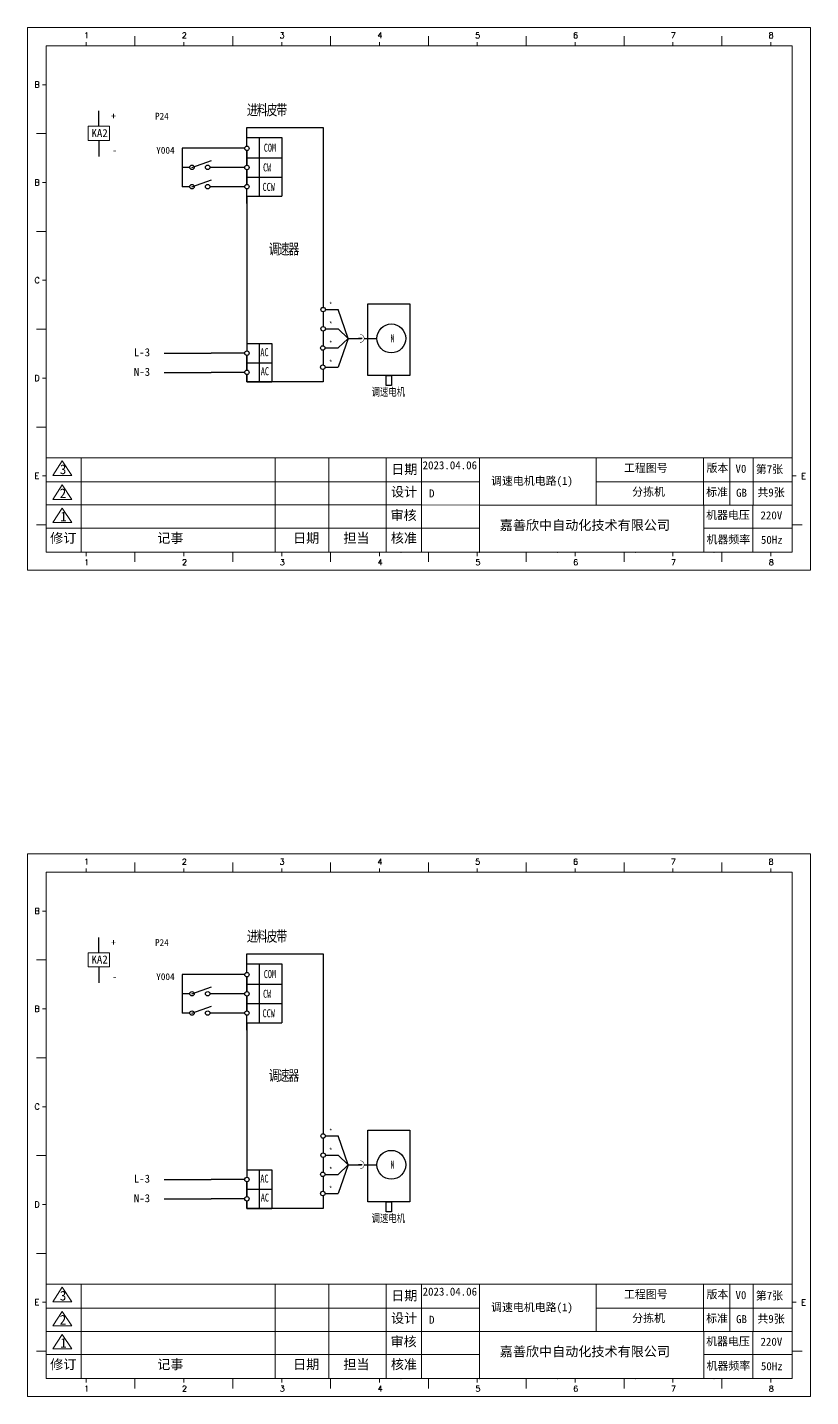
# Model space of a CAD drawing. Header units: millimetres. Extents: x 40430 to 48442, y -3636 to 4180.
# Drawn here: x 45767 to 46354, y 1254 to 2281 of the extents above; entities that cross this region are included whole.
import ezdxf
from ezdxf.enums import TextEntityAlignment as Align

# ---------------------------------------------------------------- set-up
doc = ezdxf.new("R2010")
doc.units = ezdxf.units.MM
for name, color, linetype in [('ABDE_DENG', 4, 'Continuous'), ('ABDE_LIN', 1, 'Continuous'), ('WORD', 102, 'Continuous'), ('文本', 6, 'Continuous')]:
    doc.layers.add(name, color=color, linetype=linetype)
doc.styles.add('3.0Rockwell', font='ROCK.TTF', dxfattribs={"width": 0.75, "height": 3})
doc.styles.add('5.0宋体', font='', dxfattribs={"width": 0.75, "height": 5})
doc.styles.add('5.0罗马', font='times.ttf', dxfattribs={"width": 0.5, "height": 5})
doc.styles.add('SIMPLEX', font='SIMPLEX')
doc.styles.get("Standard").update_dxf_attribs({"font": ''})
doc.styles.add('SYS', font='romans.shx', dxfattribs={"width": 0.7})
doc.styles.get('5.0宋体').set_extended_font_data('SimSun')
doc.styles.get('Standard').set_extended_font_data('SimSun')

# ---------------------------------------------------------------- blocks, each defined once
blk = doc.blocks.new('S_110')
at = {"color": 3, "linetype": 'Continuous', "const_width": 0.3}
blk.add_lwpolyline([(-2.5, -2.5, -1), (2.5, -2.5, -1)], format="xyb", dxfattribs=at)
at = {"color": 3, "linetype": 'Continuous'}
blk.add_lwpolyline([(0, 0), (0, 2.733000000000174)], dxfattribs=at)
for points, const_width in [([(0, -3.557877853301761), (0, -1.057877853301761)], 0.9), ([(0, -5.233000000000174), (0, -2.5)], 0.3)]:
    blk.add_lwpolyline(points, dxfattribs=dict(at, const_width=const_width))
at = {"style": 'SYS', "width": 0.7, "flags": 1}
for tag in ['XYVALUE', 'VALUE']:
    blk.add_attdef(tag, text='', height=0.02, dxfattribs=at).set_placement((0.1149999999997817, 5.733000000000174), align=Align.MIDDLE)
blk = doc.blocks.new('插头和插座')
at = {"layer": 'ABDE_DENG', "linetype": 'Continuous', "rotation": 90}
blk.add_blockref('S_110', (-5.233000000000174, 0), dxfattribs=at)

msp = doc.modelspace()

# ---------------------------------------------------------------- linework, layer by layer
at = {"color": 0, "lineweight": 9}
for p, q in [((45810.83794889643, 2266.893414443462), (45810.83794889643, 2269.826928163091)), ((45847.50687039174, 2266.893414443462), (45847.50687039174, 2274.227198742524)), ((45884.17579188706, 2266.893414443462), (45884.17579188706, 2269.826928163091)), ((45920.84471338237, 2266.893414443462), (45920.84471338237, 2274.227198742524)), ((45957.51363487767, 2266.893414443462), (45957.51363487767, 2269.826928163091)), ((45994.18255637298, 2266.893414443462), (45994.18255637298, 2274.227198742524)), ((46030.85147786829, 2266.893414443462), (46030.85147786829, 2269.826928163091)), ((46067.52039936361, 2266.893414443462), (46067.52039936361, 2274.227198742524)), ((46104.18932085892, 2266.893414443462), (46104.18932085892, 2269.826928163091)), ((46140.85824235424, 2266.893414443462), (46140.85824235424, 2274.227198742524)), ((46177.52716384955, 2266.893414443462), (46177.52716384955, 2269.826928163091)), ((46214.19608534487, 2266.893414443462), (46214.19608534487, 2274.227198742524)), ((46250.86500684018, 2266.893414443462), (46250.86500684018, 2269.826928163091)), ((46287.5339283355, 2266.893414443462), (46287.5339283355, 2274.227198742524)), ((46324.20284983081, 2266.893414443462), (46324.20284983081, 2269.826928163091)), ((46340.33717528875, 2266.893414443462), (45780.97522493318, 2266.893414443462)), ((45780.97522493318, 2266.893414443462), (45780.97522493318, 1887.279934002266)), ((46340.33717528875, 1887.279934002266), (46340.33717528875, 2266.893414443462)), ((45780.97522493318, 2237.820155928863), (45778.04171121356, 2237.820155928863)), ((45780.97522493318, 2201.151234433549), (45773.64144063411, 2201.151234433549)), ((45780.97522493318, 2164.482312938234), (45778.04171121356, 2164.482312938234)), ((45780.97522493318, 2127.81339144292), (45773.64144063411, 2127.81339144292)), ((45780.97522493318, 2091.144469947606), (45778.04171121356, 2091.144469947606)), ((45780.97522493318, 2054.475548452291), (45773.64144063411, 2054.475548452291)), ((45780.97522493318, 2017.806626956982), (45778.04171121356, 2017.806626956982)), ((45780.97522493318, 1981.137705461667), (45773.64144063411, 1981.137705461667)), ((46340.33840715254, 1976.084344717876), (46340.33840715254, 1958.124333329541)), ((45793.02638925034, 1955.711306847303), (45785.92072615292, 1944.873260760766)), ((45793.02638925034, 1955.711306847303), (45800.13205234776, 1944.873260760766)), ((45807.23618802844, 1958.09468070848), (45807.23618802844, 1887.279934002266)), ((45952.62891838468, 1958.09468070848), (45952.62891838468, 1887.279934002266)), ((45992.79152484629, 1958.09468070848), (45992.79152484629, 1887.279934002266)), ((46035.80859555975, 1958.09468070848), (46035.80859555975, 1887.294680708544)), ((46035.80859555975, 1958.093396782119), (46340.33717528875, 1958.079934002201)), ((46062.43383657021, 1958.079934002201), (46062.43383657021, 1887.279934002265)), ((46105.73717528897, 1958.079934002201), (46105.73717528897, 1887.279934002266)), ((46193.44499679642, 1958.164861041624), (46193.44499679642, 1922.617518779036)), ((46273.84969953322, 1958.164861041624), (46274.0714957294, 1887.310883687115)), ((46293.51978032503, 1958.041918441531), (46293.48164980536, 1922.664620664035)), ((46311.08977237974, 1958.164861041624), (46310.80889497179, 1887.287920613086)), ((45780.97522493318, 1944.468783966352), (45778.04171121356, 1944.468783966352)), ((45800.13205234776, 1944.873260760766), (45785.92072615292, 1944.873260760766)), ((46340.33717528875, 1944.468783966358), (46343.27068900837, 1944.468783966358)), ((46062.06955865501, 1940.090353375499), (45780.97522493318, 1940.08298002236)), ((45793.02593294645, 1937.699606149214), (45785.92026984903, 1926.861560062676)), ((45793.02593294645, 1937.699606149214), (45800.13159604387, 1926.861560062676)), ((46035.80859555975, 1940.090353375499), (46105.73717528897, 1940.079934002219)), ((46273.90631128849, 1940.079934002219), (46193.44499679642, 1940.079934002219)), ((46273.84969953322, 1940.079934002219), (46340.33717528875, 1940.079934002219)), ((46062.06955865501, 1922.694680708512), (45780.97522493318, 1922.687307355373)), ((45800.13159604387, 1926.861560062676), (45785.92026984903, 1926.861560062676)), ((45793.02638925034, 1920.303933494196), (45785.92072615292, 1909.465887407659)), ((45793.02638925034, 1920.303933494196), (45800.13205234776, 1909.465887407659)), ((46035.80859555975, 1922.690353375514), (46105.73717528897, 1922.679934002234)), ((46105.73717528897, 1922.679934002234), (46340.33717528875, 1922.679934002235)), ((45780.97522493318, 1907.799862471044), (45773.64144063411, 1907.799862471044)), ((46035.80859555975, 1905.290372100669), (45780.97522493318, 1905.290372100669)), ((45800.13205234776, 1909.465887407659), (45785.92072615292, 1909.465887407659)), ((46035.80859555975, 1905.290372100669), (46105.71778209975, 1905.279955616977)), ((46274.13182129721, 1905.27993400225), (46340.33717528875, 1905.279934002251)), ((46340.33717528875, 1907.799862471044), (46347.67095958782, 1907.799862471044)), ((45780.97522493318, 1887.279934002266), (46340.33717528875, 1887.279934002266)), ((45810.83794889643, 1887.279934002266), (45810.83794889643, 1884.346420282637)), ((45847.50687039174, 1887.279934002266), (45847.50687039174, 1879.946149703198)), ((45884.17579188706, 1887.279934002266), (45884.17579188706, 1884.346420282637)), ((45920.84471338237, 1887.279934002266), (45920.84471338237, 1879.946149703198)), ((45957.51363487767, 1887.279934002266), (45957.51363487767, 1884.346420282637)), ((45994.182556373, 1887.279934002266), (45994.182556373, 1879.946149703198)), ((46030.85147786829, 1887.279934002266), (46030.85147786829, 1884.346420282637)), ((46067.52039936361, 1887.279934002266), (46067.52039936361, 1879.946149703198)), ((46104.18932085892, 1887.279934002266), (46104.18932085892, 1884.346420282637)), ((46140.85824235424, 1887.279934002266), (46140.85824235424, 1879.946149703198)), ((46177.52716384955, 1887.279934002266), (46177.52716384955, 1884.346420282637)), ((46214.19608534487, 1887.279934002266), (46214.19608534487, 1879.946149703198)), ((46250.86500684018, 1887.279934002266), (46250.86500684018, 1884.346420282637)), ((46287.5339283355, 1887.279934002266), (46287.5339283355, 1879.946149703198)), ((46324.20284983081, 1887.279934002266), (46324.20284983081, 1884.346420282637)), ((45847.50687039174, 1647.258421919125), (45847.50687039174, 1654.592206218186)), ((45920.84471338237, 1647.258421919125), (45920.84471338237, 1654.592206218186)), ((45994.18255637298, 1647.258421919125), (45994.18255637298, 1654.592206218186)), ((46067.52039936361, 1647.258421919125), (46067.52039936361, 1654.592206218186)), ((46140.85824235424, 1647.258421919125), (46140.85824235424, 1654.592206218186)), ((46214.19608534487, 1647.258421919125), (46214.19608534487, 1654.592206218186)), ((46287.5339283355, 1647.258421919125), (46287.5339283355, 1654.592206218186)), ((46340.33717528875, 1647.258421919125), (45780.97522493318, 1647.258421919125)), ((45780.97522493318, 1647.258421919125), (45780.97522493318, 1267.644941477928)), ((45810.83794889643, 1647.258421919125), (45810.83794889643, 1650.191935638753)), ((45884.17579188706, 1647.258421919125), (45884.17579188706, 1650.191935638753)), ((45957.51363487767, 1647.258421919125), (45957.51363487767, 1650.191935638753)), ((46030.85147786829, 1647.258421919125), (46030.85147786829, 1650.191935638753)), ((46104.18932085892, 1647.258421919125), (46104.18932085892, 1650.191935638753)), ((46177.52716384955, 1647.258421919125), (46177.52716384955, 1650.191935638753)), ((46250.86500684018, 1647.258421919125), (46250.86500684018, 1650.191935638753)), ((46324.20284983081, 1647.258421919125), (46324.20284983081, 1650.191935638753)), ((46340.33717528875, 1267.644941477928), (46340.33717528875, 1647.258421919125)), ((45780.97522493318, 1618.185163404525), (45778.04171121356, 1618.185163404525)), ((45780.97522493318, 1581.516241909211), (45773.64144063411, 1581.516241909211)), ((45780.97522493318, 1544.847320413896), (45778.04171121356, 1544.847320413896)), ((45780.97522493318, 1508.178398918582), (45773.64144063411, 1508.178398918582)), ((45780.97522493318, 1471.509477423268), (45778.04171121356, 1471.509477423268)), ((45780.97522493318, 1434.840555927954), (45773.64144063411, 1434.840555927954)), ((45780.97522493318, 1398.171634432644), (45778.04171121356, 1398.171634432644)), ((45780.97522493318, 1361.50271293733), (45773.64144063411, 1361.50271293733)), ((46340.33840715254, 1356.449352193538), (46340.33840715254, 1338.489340805203)), ((45793.02638925034, 1336.076314322966), (45785.92072615292, 1325.238268236428)), ((45793.02638925034, 1336.076314322966), (45800.13205234776, 1325.238268236428)), ((45807.23618802844, 1338.459688184142), (45807.23618802844, 1267.644941477928)), ((45952.62891838468, 1338.459688184142), (45952.62891838468, 1267.644941477928)), ((45992.79152484629, 1338.459688184142), (45992.79152484629, 1267.644941477928)), ((46035.80859555975, 1338.459688184142), (46035.80859555975, 1267.659688184207)), ((46035.80859555975, 1338.458404257781), (46340.33717528875, 1338.444941477864)), ((46062.43383657021, 1338.444941477864), (46062.43383657021, 1267.644941477928)), ((46105.73717528897, 1338.444941477864), (46105.73717528897, 1267.644941477928)), ((46193.44499679642, 1338.529868517286), (46193.44499679642, 1302.982526254699)), ((46273.84969953322, 1338.529868517286), (46274.0714957294, 1267.675891162777)), ((46293.51978032503, 1338.406925917193), (46293.48164980536, 1303.029628139698)), ((46311.08977237974, 1338.529868517286), (46310.80889497179, 1267.652928088748)), ((45780.97522493318, 1324.833791442015), (45778.04171121356, 1324.833791442015)), ((45800.13205234776, 1325.238268236428), (45785.92072615292, 1325.238268236428)), ((46340.33717528875, 1324.83379144202), (46343.27068900837, 1324.83379144202)), ((46062.06955865501, 1320.455360851161), (45780.97522493318, 1320.447987498022)), ((45793.02593294645, 1318.064613624876), (45785.92026984903, 1307.226567538338)), ((45793.02593294645, 1318.064613624876), (45800.13159604387, 1307.226567538338)), ((46035.80859555975, 1320.455360851161), (46105.73717528897, 1320.444941477881)), ((46273.90631128849, 1320.444941477881), (46193.44499679642, 1320.444941477881)), ((46273.84969953322, 1320.444941477881), (46340.33717528875, 1320.444941477881)), ((45800.13159604387, 1307.226567538338), (45785.92026984903, 1307.226567538338)), ((46062.06955865501, 1303.059688184174), (45780.97522493318, 1303.052314831035)), ((45793.02638925034, 1300.668940969858), (45785.92072615292, 1289.830894883321)), ((45793.02638925034, 1300.668940969858), (45800.13205234776, 1289.830894883321)), ((46035.80859555975, 1303.055360851177), (46105.73717528897, 1303.044941477896)), ((46105.73717528897, 1303.044941477896), (46340.33717528875, 1303.044941477897)), ((45780.97522493318, 1288.164869946706), (45773.64144063411, 1288.164869946706)), ((46035.80859555975, 1285.655379576331), (45780.97522493318, 1285.655379576331)), ((45800.13205234776, 1289.830894883321), (45785.92072615292, 1289.830894883321)), ((46035.80859555975, 1285.655379576331), (46105.71778209975, 1285.64496309264)), ((46274.13182129721, 1285.644941477912), (46340.33717528875, 1285.644941477913)), ((46340.33717528875, 1288.164869946706), (46347.67095958782, 1288.164869946706)), ((45780.97522493318, 1267.644941477928), (46340.33717528875, 1267.644941477928)), ((45810.83794889643, 1267.644941477928), (45810.83794889643, 1264.711427758299)), ((45847.50687039174, 1267.644941477928), (45847.50687039174, 1260.311157178861)), ((45884.17579188706, 1267.644941477928), (45884.17579188706, 1264.711427758299)), ((45920.84471338237, 1267.644941477928), (45920.84471338237, 1260.311157178861)), ((45957.51363487767, 1267.644941477928), (45957.51363487767, 1264.711427758299)), ((45994.182556373, 1267.644941477928), (45994.182556373, 1260.311157178861)), ((46030.85147786829, 1267.644941477928), (46030.85147786829, 1264.711427758299)), ((46067.52039936361, 1267.644941477928), (46067.52039936361, 1260.311157178861)), ((46104.18932085892, 1267.644941477928), (46104.18932085892, 1264.711427758299)), ((46140.85824235424, 1267.644941477928), (46140.85824235424, 1260.311157178861)), ((46177.52716384955, 1267.644941477928), (46177.52716384955, 1264.711427758299)), ((46214.19608534487, 1267.644941477928), (46214.19608534487, 1260.311157178861)), ((46250.86500684018, 1267.644941477928), (46250.86500684018, 1264.711427758299)), ((46287.5339283355, 1267.644941477928), (46287.5339283355, 1260.311157178861)), ((46324.20284983081, 1267.644941477928), (46324.20284983081, 1264.711427758299))]:
    msp.add_line(p, q, dxfattribs=at)
at = {"linetype": 'ByBlock', "lineweight": -2}
for p, q in [((45820.42747208583, 2206.641831651008), (45820.42747208583, 2218.131206022843)), ((45820.42747208583, 2196.07322839986), (45820.42747208583, 2184.104995318869)), ((45882.82850669287, 2190.254116539853), (45882.82850669288, 2161.349778513651)), ((45890.23180310157, 2175.854116539854), (45904.82152577333, 2181.064638947661)), ((45888.55267663798, 2175.854116539854), (45882.82850669287, 2175.854116539854)), ((45890.23180310158, 2161.349778513651), (45904.82152577334, 2166.560300921459)), ((45888.55267663799, 2161.349778513651), (45882.82850669288, 2161.349778513651)), ((45869.49494814116, 2036.513859285315), (45904.74703810365, 2036.513859285324)), ((45869.49491949673, 2022.113869981018), (45904.74700945923, 2022.113869981027)), ((45820.42747208583, 1587.00683912667), (45820.42747208583, 1598.496213498505)), ((45820.42747208583, 1576.438235875523), (45820.42747208583, 1564.470002794531)), ((45882.82850669287, 1570.619124015516), (45882.82850669288, 1541.714785989314)), ((45890.23180310157, 1556.219124015516), (45904.82152577333, 1561.429646423324)), ((45888.55267663798, 1556.219124015516), (45882.82850669287, 1556.219124015516)), ((45888.55267663799, 1541.714785989314), (45882.82850669288, 1541.714785989314)), ((45890.23180310158, 1541.714785989314), (45904.82152577334, 1546.925308397122)), ((45869.49494814116, 1416.878866760977), (45904.74703810365, 1416.878866760986)), ((45869.49491949673, 1402.47887745668), (45904.74700945923, 1402.47887745669))]:
    msp.add_line(p, q, dxfattribs=at)
at = {"color": 7, "ltscale": 0.1}
for p, q in [((45931.45173953545, 2198.173155744725), (45940.74373330476, 2198.173155744725)), ((45940.74368823931, 2198.173140812191), (45957.58479588313, 2198.173140812191)), ((45957.58479588313, 2198.173140812191), (45957.58479588312, 2154.149778513652)), ((45931.45173953545, 2182.949778513652), (45957.58479588314, 2182.949778513652)), ((45931.45173953545, 2168.549778513652), (45957.58479588313, 2168.549778513654)), ((45931.45173953545, 2154.149778513652), (45931.45173953545, 2038.192985748912)), ((45931.45173953545, 2154.149778513652), (45957.58479588313, 2154.149778513652)), ((45931.45173953545, 2043.713859285324), (45950.03572707406, 2043.713859285328)), ((45940.74373330476, 2043.713859285326), (45940.74373330476, 2014.913859285321)), ((45950.03572707406, 2043.713859285324), (45950.03572707406, 2014.913859285326)), ((45929.77261307185, 2036.513859285324), (45904.74703810365, 2036.513859285324)), ((45931.45173953545, 2034.834732821735), (45931.45173953545, 2023.677043916764)), ((45931.45173953545, 2029.313859285324), (45950.03572707406, 2029.313859285327)), ((45929.77261307185, 2022.113859285324), (45904.74703810365, 2022.113859285324)), ((45931.45173953545, 2020.434732821735), (45931.45173953545, 2014.913859285324)), ((45931.45173953545, 2014.913859285324), (45950.03572707406, 2014.913859285326)), ((45931.45173953545, 1578.538163220387), (45940.74373330476, 1578.538163220387)), ((45940.74368823931, 1578.538148287854), (45957.58479588313, 1578.538148287854)), ((45957.58479588313, 1578.538148287854), (45957.58479588312, 1534.514785989314)), ((45931.45173953545, 1563.314785989314), (45957.58479588314, 1563.314785989314)), ((45931.45173953545, 1548.914785989315), (45957.58479588313, 1548.914785989316)), ((45931.45173953545, 1534.514785989314), (45931.45173953545, 1418.557993224575)), ((45931.45173953545, 1534.514785989314), (45957.58479588313, 1534.514785989314)), ((45929.77261307185, 1416.878866760986), (45904.74703810365, 1416.878866760986)), ((45931.45173953545, 1424.078866760987), (45950.03572707406, 1424.07886676099)), ((45940.74373330476, 1424.078866760989), (45940.74373330476, 1395.278866760984)), ((45950.03572707406, 1424.078866760987), (45950.03572707406, 1395.278866760988)), ((45931.45173953545, 1415.199740297398), (45931.45173953545, 1404.042051392426)), ((45931.45173953545, 1409.678866760986), (45950.03572707406, 1409.678866760989)), ((45929.77261307185, 1402.478866760986), (45904.74703810365, 1402.478866760986)), ((45931.45173953545, 1400.799740297398), (45931.45173953545, 1395.278866760987)), ((45931.45173953545, 1395.278866760987), (45950.03572707406, 1395.278866760988))]:
    msp.add_line(p, q, dxfattribs=at)
for p, q in [((45929.77585789971, 2190.254116539853), (45882.82850669287, 2190.254116539853)), ((45931.45173953545, 2188.470652050064), (45931.45173953545, 2177.428904977241)), ((45929.77585789971, 2175.854116539854), (45903.70727592442, 2175.854116539854)), ((45931.45173953545, 2174.070652050064), (45931.45173953545, 2163.028904977242)), ((45929.77261307186, 2161.349778513651), (45903.71913137483, 2161.349778513651)), ((45988.56854258836, 2081.933887200773), (45988.56854258836, 2070.892140127949)), ((45988.56854258836, 2067.533887200772), (45988.56854258836, 2056.49214012795)), ((45990.24766905194, 2069.21301366436), (45999.83721636802, 2069.21301366436)), ((46007.4181007361, 2047.604388386025), (45999.83721636802, 2069.21301366436)), ((45990.24766905194, 2054.813013664362), (45999.83721636802, 2054.813013664362)), ((45999.83721636802, 2054.813013664362), (46007.4181007361, 2047.604388386025)), ((46007.4181007361, 2047.604388386025), (45999.83721636802, 2040.413013664363)), ((46007.4181007361, 2047.604388386025), (45999.83721636802, 2026.013013664365)), ((46007.4181007361, 2047.604388386025), (46017.31396987427, 2047.604388386025)), ((46022.60383937509, 2047.604388386025), (46028.94688720194, 2047.604388386025)), ((45990.24766905194, 2040.413013664363), (45999.83721636802, 2040.413013664363)), ((45990.24766905194, 2026.013013664365), (45999.83721636802, 2026.013013664365)), ((45929.77585789971, 1570.619124015516), (45882.82850669287, 1570.619124015516)), ((45931.45173953545, 1568.835659525726), (45931.45173953545, 1557.793912452904)), ((45929.77585789971, 1556.219124015516), (45903.70727592442, 1556.219124015516)), ((45931.45173953545, 1554.435659525727), (45931.45173953545, 1543.393912452904)), ((45929.77261307186, 1541.714785989314), (45903.71913137483, 1541.714785989314)), ((45988.56854258836, 1462.298894676435), (45988.56854258836, 1451.257147603612)), ((45988.56854258836, 1447.898894676435), (45988.56854258836, 1436.857147603612)), ((45990.24766905194, 1449.578021140022), (45999.83721636802, 1449.578021140022)), ((46007.4181007361, 1427.969395861687), (45999.83721636802, 1449.578021140022)), ((45990.24766905194, 1435.178021140025), (45999.83721636802, 1435.178021140025)), ((45999.83721636802, 1435.178021140025), (46007.4181007361, 1427.969395861687)), ((46007.4181007361, 1427.969395861687), (45999.83721636802, 1420.778021140025)), ((46007.4181007361, 1427.969395861687), (45999.83721636802, 1406.378021140027)), ((46007.4181007361, 1427.969395861687), (46017.31396987427, 1427.969395861687)), ((46022.60383937509, 1427.969395861687), (46028.94688720194, 1427.969395861687)), ((45990.24766905194, 1420.778021140025), (45999.83721636802, 1420.778021140025)), ((45990.24766905194, 1406.378021140027), (45999.83721636802, 1406.378021140027))]:
    msp.add_line(p, q)
at = {"color": 0, "lineweight": 9}
for points in [[(45766.83025160007, 1873.760578521456), (46354.1265043773, 1873.760578521456), (46354.1265043773, 2280.809410726363), (45766.83025160007, 2280.809410726363)], [(45812.36454435308, 2206.641831651008), (45828.49039981858, 2206.641831651008), (45828.49039981858, 2196.07322839986), (45812.36454435308, 2196.07322839986)], [(46035.80859555975, 1958.09468070848), (45780.97522493318, 1958.09468070848), (45780.97522493318, 1887.279934002266), (46035.80859555975, 1887.279934002266)], [(45766.83025160007, 1254.125585997119), (46354.1265043773, 1254.125585997119), (46354.1265043773, 1661.174418202026), (45766.83025160007, 1661.174418202026)], [(45812.36454435308, 1587.00683912667), (45828.49039981858, 1587.00683912667), (45828.49039981858, 1576.438235875523), (45812.36454435308, 1576.438235875523)], [(46035.80859555975, 1338.459688184142), (45780.97522493318, 1338.459688184142), (45780.97522493318, 1267.644941477928), (46035.80859555975, 1267.644941477928)]]:
    msp.add_lwpolyline(points, close=True, dxfattribs=at)
for points in [[(45931.45173953545, 2191.828904977239), (45931.45173953545, 2205.736189996225), (45988.56854258836, 2205.736189996225), (45988.56854258836, 2185.584192258449)], [(45931.45173953545, 2191.828904977239), (45931.45173953545, 2198.173155744725), (45940.74373330476, 2198.173155744725), (45940.74373330476, 2154.149778513652)], [(45931.45173953545, 2177.428904977241), (45931.45173953545, 2188.470652050062)], [(45988.56854258836, 2185.584192258449), (45988.56854258836, 2070.892140127949)], [(45931.45173953545, 2163.028904977242), (45931.45173953545, 2174.070652050064)], [(45931.45173953545, 2148.628904977241), (45931.45173953545, 2159.670652050065)], [(45988.56854258836, 2081.93388720077), (45988.56854258836, 2070.892140127949)], [(45988.56854258836, 2067.533887200772), (45988.56854258836, 2056.49214012795)], [(45988.56854258836, 2067.533887200771), (45988.56854258836, 2056.492140127949)], [(45988.56854258836, 2053.133887200773), (45988.56854258836, 2042.07488957128)], [(45988.56854258836, 2053.133887200772), (45988.56854258836, 2042.074889571279)], [(45931.45173953545, 2023.792985748913), (45931.45173953545, 2034.834732821737)], [(45988.56854258836, 2038.751137757443), (45988.56854258836, 2027.674889571279)], [(45988.56854258836, 2038.751137757442), (45988.56854258836, 2030.005329572376)], [(45931.45173953545, 2023.677043916764), (45931.45173953545, 2027.957300855568)], [(45988.56851752306, 2024.351134136754), (45988.56845071749, 2014.913859285324), (45931.45173953545, 2014.913859285324), (45931.45173953545, 2020.434732821735)], [(45988.56854258836, 2027.89197837788), (45988.5685410516, 2027.674889793273)], [(45931.45173953545, 1572.193912452902), (45931.45173953545, 1586.101197471888), (45988.56854258836, 1586.101197471888), (45988.56854258836, 1565.949199734111)], [(45931.45173953545, 1572.193912452902), (45931.45173953545, 1578.538163220387), (45940.74373330476, 1578.538163220387), (45940.74373330476, 1534.514785989314)], [(45931.45173953545, 1557.793912452904), (45931.45173953545, 1568.835659525725)], [(45988.56854258836, 1565.949199734111), (45988.56854258836, 1451.257147603611)], [(45931.45173953545, 1543.393912452904), (45931.45173953545, 1554.435659525727)], [(45931.45173953545, 1528.993912452904), (45931.45173953545, 1540.035659525727)], [(45988.56854258836, 1462.298894676433), (45988.56854258836, 1451.257147603612)], [(45988.56854258836, 1447.898894676435), (45988.56854258836, 1436.857147603612)], [(45988.56854258836, 1447.898894676434), (45988.56854258836, 1436.857147603611)], [(45988.56854258836, 1433.498894676435), (45988.56854258836, 1422.439897046942)], [(45988.56854258836, 1433.498894676434), (45988.56854258836, 1422.439897046941)], [(45988.56854258836, 1419.116145233105), (45988.56854258836, 1408.039897046941)], [(45988.56854258836, 1419.116145233104), (45988.56854258836, 1410.370337048039)], [(45931.45173953545, 1404.157993224576), (45931.45173953545, 1415.199740297399)], [(45931.45173953545, 1404.042051392426), (45931.45173953545, 1408.32230833123)], [(45988.56854258836, 1408.256985853543), (45988.5685410516, 1408.039897268935)], [(45988.56851752306, 1404.716141612416), (45988.56845071749, 1395.278866760987), (45931.45173953545, 1395.278866760987), (45931.45173953545, 1400.799740297398)]]:
    msp.add_lwpolyline(points)
at = {"ltscale": 0.05}
for points in [[(45931.45173953545, 2188.470652050064), (45931.45173953545, 2177.428904977241)], [(45931.45173953545, 2174.070652050064), (45931.45173953545, 2163.028904977242)], [(45988.56854258836, 2081.933887200773), (45988.56854258836, 2070.892140127949)], [(45988.56854258836, 2067.533887200772), (45988.56854258836, 2056.49214012795)], [(45931.45173953545, 1568.835659525726), (45931.45173953545, 1557.793912452904)], [(45931.45173953545, 1554.435659525727), (45931.45173953545, 1543.393912452904)], [(45988.56854258836, 1462.298894676435), (45988.56854258836, 1451.257147603612)], [(45988.56854258836, 1447.898894676435), (45988.56854258836, 1436.857147603612)]]:
    msp.add_lwpolyline(points, dxfattribs=at)
for points in [[(46022.11385456067, 2073.48685160141), (46053.66134007364, 2073.48685160141), (46053.66134007364, 2019.848550824661), (46022.11385456067, 2019.848550824661)], [(46022.11385456067, 1453.851859077073), (46053.66134007364, 1453.851859077073), (46053.66134007364, 1400.213558300324), (46022.11385456067, 1400.213558300324)]]:
    msp.add_lwpolyline(points, close=True)
at = {"lineweight": 25, "ltscale": 0.1}
for points in [[(46035.80055300337, 2019.848550824661), (46039.97464163093, 2019.848550824661), (46039.97464163093, 2012.23222803002), (46035.80055300337, 2012.23222803002)], [(46035.80055300337, 1400.213558300324), (46039.97464163093, 1400.213558300324), (46039.97464163093, 1392.597235505683), (46035.80055300337, 1392.597235505683)]]:
    msp.add_lwpolyline(points, close=True, dxfattribs=at)
at = {"ltscale": 0.05}
for centre in [(45931.45173953545, 2190.149778513652), (45890.23180310157, 2175.854116539854), (45902.02814946083, 2175.854116539854), (45931.45173953545, 2175.749778513652), (45890.23180310158, 2161.349778513651), (45902.04000491124, 2161.349778513651), (45931.45173953545, 2161.349778513651), (45988.56854258836, 2069.21301366436), (45988.56854258836, 2054.81301366436), (45931.45173953545, 2036.513859285324), (45988.32847145155, 2040.41301366436), (45931.45173953545, 2022.113859285324), (45988.32847145155, 2026.01301366436), (45931.45173953545, 1570.514785989314), (45890.23180310157, 1556.219124015516), (45902.02814946083, 1556.219124015516), (45931.45173953545, 1556.114785989314), (45890.23180310158, 1541.714785989314), (45902.04000491124, 1541.714785989314), (45931.45173953545, 1541.714785989314), (45988.56854258836, 1449.578021140022), (45988.56854258836, 1435.178021140023), (45931.45173953545, 1416.878866760986), (45988.32847145155, 1420.778021140022), (45988.32847145155, 1406.378021140023), (45931.45173953545, 1402.478866760986)]:
    msp.add_circle(centre, 1.679126463588545, dxfattribs=at)
for centre in [(46039.74688720194, 2047.604388386025), (46039.74688720194, 1427.969395861687)]:
    msp.add_circle(centre, 10.79999999999839)
at = {"color": 0, "lineweight": 9}
for p in [(46047.08717528902, 1887.279934002266), (46105.73717528897, 1887.279934002266), (46164.38717528891, 1887.279934002266), (46223.03717528886, 1887.279934002266), (46281.68717528881, 1887.279934002266), (46047.08717528902, 1267.644941477928), (46105.73717528897, 1267.644941477928), (46164.38717528891, 1267.644941477928), (46223.03717528886, 1267.644941477928), (46281.68717528881, 1267.644941477928)]:
    msp.add_point(p, dxfattribs=at)

# ---------------------------------------------------------------- block references
at = {"layer": 'ABDE_LIN', "linetype": 'Continuous', "xscale": 1.200000000004366, "yscale": 1.199999999999818, "zscale": 1.2, "rotation": 180}
for p in [(46013.04463937509, 2047.604388386025), (46013.04463937509, 1427.969395861687)]:
    msp.add_blockref('插头和插座', p, dxfattribs=at)

# ---------------------------------------------------------------- texts
at = {"color": 0, "lineweight": 9, "style": 'SIMPLEX'}
for s, height, p in [('1', 4.400270579437593, (45809.2809184107, 2272.638881203129)), ('2', 4.400270579437593, (45882.61876140133, 2272.638881203129)), ('3', 4.400270579437593, (45955.95660439196, 2272.638881203129)), ('4', 4.400270579437593, (46029.29444738259, 2272.638881203129)), ('5', 4.400270579437593, (46102.63229037319, 2272.638881203129)), ('6', 4.400270579437593, (46175.97013336382, 2272.638881203129)), ('7', 4.400270579437593, (46249.30797635445, 2272.638881203129)), ('8', 4.400270579437593, (46322.64581934508, 2272.638881203129)), ('B', 4.458940853830094, (45772.08854673772, 2235.657210786094)), ('B', 4.458940853830094, (45772.08854673772, 2162.31936779547)), ('C', 4.458940853830094, (45772.08854673772, 2088.981524804841)), ('D', 4.458940853830094, (45772.08854673772, 2015.643681814217)), ('E', 4.458940853830094, (45772.08854673772, 1942.305838823588)), ('E', 4.458940853830094, (46347.03781650737, 1942.160967960911)), ('1', 4.400270579437593, (45809.41288413388, 1877.512853170808)), ('2', 4.400270579437593, (45882.75072712449, 1877.512853170808)), ('3', 4.400270579437593, (45956.08857011512, 1877.512853170808)), ('4', 4.400270579437593, (46029.42641310575, 1877.512853170808)), ('5', 4.400270579437593, (46102.76425609637, 1877.512853170808)), ('6', 4.400270579437593, (46176.102099087, 1877.512853170808)), ('7', 4.400270579437593, (46249.43994207763, 1877.512853170808)), ('8', 4.400270579437593, (46322.77778506826, 1877.512853170808)), ('1', 4.400270579437593, (45809.2809184107, 1653.003888678792)), ('2', 4.400270579437593, (45882.61876140133, 1653.003888678792)), ('3', 4.400270579437593, (45955.95660439196, 1653.003888678792)), ('4', 4.400270579437593, (46029.29444738259, 1653.003888678792)), ('5', 4.400270579437593, (46102.63229037319, 1653.003888678792)), ('6', 4.400270579437593, (46175.97013336382, 1653.003888678792)), ('7', 4.400270579437593, (46249.30797635445, 1653.003888678792)), ('8', 4.400270579437593, (46322.64581934508, 1653.003888678792)), ('B', 4.458940853830094, (45772.08854673772, 1616.022218261756)), ('B', 4.458940853830094, (45772.08854673772, 1542.684375271132)), ('C', 4.458940853830094, (45772.08854673772, 1469.346532280503)), ('D', 4.458940853830094, (45772.08854673772, 1396.00868928988)), ('E', 4.458940853830094, (45772.08854673772, 1322.670846299251)), ('E', 4.458940853830094, (46347.03781650737, 1322.525975436573)), ('1', 4.400270579437593, (45809.41288413388, 1257.877860646471)), ('2', 4.400270579437593, (45882.75072712449, 1257.877860646471)), ('3', 4.400270579437593, (45956.08857011512, 1257.877860646471)), ('4', 4.400270579437593, (46029.42641310575, 1257.877860646471)), ('5', 4.400270579437593, (46102.76425609637, 1257.877860646471)), ('6', 4.400270579437593, (46176.102099087, 1257.877860646471)), ('7', 4.400270579437593, (46249.43994207763, 1257.877860646471)), ('8', 4.400270579437593, (46322.77778506826, 1257.877860646471))]:
    msp.add_text(s, height=height, dxfattribs=at).set_placement(p)
at = {"color": 4, "lineweight": 30, "char_height": 8, "attachment_point": 7, "style": '5.0宋体'}
for s, insert, width in [('\\pt6.667;{\\T0.9;\\C256;进料皮带}', (45931.45157010108, 2214.016442356066), 150.5853492691258), ('\\pt6.667;{\\T0.9;\\C256;调速器}', (45947.77994766487, 2109.733564645499), 28.56219995990432), ('\\pt6.667;{\\T0.9;\\C256;进料皮带}', (45931.45157010108, 1594.381449831729), 150.5853492691258), ('\\pt6.667;{\\T0.9;\\C256;调速器}', (45947.77994766487, 1490.098572121161), 28.56219995990432)]:
    msp.add_mtext(s, dxfattribs=dict(at, insert=insert, width=width))
at = {"lineweight": 9}
note = msp.add_mtext_dynamic_manual_height_columns('\\pi-15.246,l20.328,t20.328;+', width=5.082000000000001, gutter_width=12.5, heights=[5.082000000000001, 0], dxfattribs=dict(at, insert=(45824.59751518832, 2216.805526842929), char_height=5.082000000000001, attachment_point=1))
for column, words in zip(note.columns.linked_columns, ['\\pl20.328,t0,20.328;^IP24']):
    column.text = words
at = {"color": 0, "lineweight": 9, "attachment_point": 1}
for s, insert, char_height, width in [('KA2', (45814.8614259049, 2204.520015982982), 6, 12.28270072731766), ('3', (45791.14421157179, 1953.03988659877), 7.199999999993452, 80.39999999992688), ('日期', (46039.66151255593, 1953.098609733675), 7.199999999993452, 80.39999999992688), ('{\\fSimSun|b0|i0|c134|p2;工程图号}', (46214.17993471987, 1953.472096883983), 5.999999999994543, 93.94654740826618), ('{\\fSimSun|b0|i0|c134|p2;版本}', (46276.07934693055, 1953.472096883983), 5.999999999994543, 93.94654740826618), ('{\\fSimSun|b0|i0|c134|p2;V0}', (46297.79654205247, 1952.854131047719), 5.999999999994543, 93.94654740826618), ('{\\fSimSun|b0|i0|c134|p2;第7张}', (46313.01611397664, 1952.481548717109), 5.999999999994543, 93.94654740826618), ('2', (45791.0508404276, 1935.028185900681), 7.199999999993452, 80.39999999992688), ('{\\fFangSong_GB2312|b0|i0|c134|p0;设计}', (46039.53327539048, 1936.230410383427), 7.199999999993452, 80.39999999992688), ('{\\f宋体|b0|i0|c134|p2;标准}', (46275.79722516656, 1935.4163039887), 5.999999999994543, 93.94654740826618), ('{\\f宋体|b0|i0|c134|p2;GB}', (46298.23842431144, 1934.852060460723), 5.999999999994543, 93.94654740826618), ('{\\fSimSun|b0|i0|c134|p2;共9张}', (46314.23469919916, 1935.107284932293), 5.999999999994543, 93.94654740826618), ('1', (45791.48144776476, 1917.632513245664), 7.199999999993452, 80.39999999992688), ('{\\fFangSong_GB2312|b0|i0|c134|p0;审核}', (46039.12967135373, 1918.625659658321), 7.199999999993452, 80.39999999992688), ('{\\f宋体|b0|i0|c134|p2;机器电压}', (46275.79722516656, 1918.206876385384), 5.999999999994543, 93.94654740826618), ('{\\fSimSun|b0|i0|c134|p2; 220V}', (46312.4730544851, 1917.924754621396), 5.999999999994543, 93.94654740826618), ('修订', (45783.91527761336, 1901.544068479313), 7.199999999993452, 80.39999999992688), ('记事', (45864.21191158671, 1901.544068479313), 7.199999999993452, 80.39999999992688), ('日期', (45966.0405988955, 1901.544068479313), 7.199999999993452, 80.39999999992688), ('担当', (46003.75454649515, 1901.544068479313), 7.199999999993452, 80.39999999992688), ('{\\fFangSong_GB2312|b0|i0|c134|p0;核准}', (46039.35007898184, 1901.544068479313), 7.199999999993452, 80.39999999992688), ('{\\f宋体|b0|i0|c134|p2;机器频率}', (46276.07934693055, 1899.868961726113), 5.999999999994543, 93.94654740826618), ('{\\f宋体|b0|i0|c134|p2; 50Hz}', (46312.75517624909, 1899.586839962125), 5.999999999994543, 93.94654740826618), ('KA2', (45814.8614259049, 1584.885023458644), 6, 12.28270072731766), ('{\\fSimSun|b0|i0|c134|p2;版本}', (46276.07934693055, 1333.837104359645), 5.999999999994543, 93.94654740826618), ('3', (45791.14421157179, 1333.404894074433), 7.199999999993452, 80.39999999992688), ('日期', (46039.66151255593, 1333.463617209337), 7.199999999993452, 80.39999999992688), ('{\\fSimSun|b0|i0|c134|p2;工程图号}', (46214.17993471987, 1333.837104359645), 5.999999999994543, 93.94654740826618), ('{\\fSimSun|b0|i0|c134|p2;V0}', (46297.79654205247, 1333.219138523381), 5.999999999994543, 93.94654740826618), ('{\\fSimSun|b0|i0|c134|p2;第7张}', (46313.01611397664, 1332.846556192772), 5.999999999994543, 93.94654740826618), ('2', (45791.0508404276, 1315.393193376343), 7.199999999993452, 80.39999999992688), ('{\\fFangSong_GB2312|b0|i0|c134|p0;设计}', (46039.53327539048, 1316.59541785909), 7.199999999993452, 80.39999999992688), ('{\\f宋体|b0|i0|c134|p2;标准}', (46275.79722516656, 1315.781311464363), 5.999999999994543, 93.94654740826618), ('{\\f宋体|b0|i0|c134|p2;GB}', (46298.23842431144, 1315.217067936386), 5.999999999994543, 93.94654740826618), ('{\\fSimSun|b0|i0|c134|p2;共9张}', (46314.23469919916, 1315.472292407956), 5.999999999994543, 93.94654740826618), ('1', (45791.48144776476, 1297.997520721326), 7.199999999993452, 80.39999999992688), ('{\\fFangSong_GB2312|b0|i0|c134|p0;审核}', (46039.12967135373, 1298.990667133984), 7.199999999993452, 80.39999999992688), ('{\\f宋体|b0|i0|c134|p2;机器电压}', (46275.79722516656, 1298.571883861047), 5.999999999994543, 93.94654740826618), ('{\\fSimSun|b0|i0|c134|p2; 220V}', (46312.4730544851, 1298.289762097058), 5.999999999994543, 93.94654740826618), ('修订', (45783.91527761336, 1281.909075954975), 7.199999999993452, 80.39999999992688), ('记事', (45864.21191158671, 1281.909075954975), 7.199999999993452, 80.39999999992688), ('日期', (45966.0405988955, 1281.909075954975), 7.199999999993452, 80.39999999992688), ('担当', (46003.75454649515, 1281.909075954975), 7.199999999993452, 80.39999999992688), ('{\\fFangSong_GB2312|b0|i0|c134|p0;核准}', (46039.35007898184, 1281.909075954975), 7.199999999993452, 80.39999999992688), ('{\\f宋体|b0|i0|c134|p2;机器频率}', (46276.07934693055, 1280.233969201776), 5.999999999994543, 93.94654740826618), ('{\\f宋体|b0|i0|c134|p2; 50Hz}', (46312.75517624909, 1279.951847437787), 5.999999999994543, 93.94654740826618)]:
    msp.add_mtext(s, dxfattribs=dict(at, insert=insert, char_height=char_height, width=width))
at = {"lineweight": 9}
note = msp.add_mtext_dynamic_manual_height_columns('\\pi-15.246,l25.41,t25.41;-', width=5.082000000000001, gutter_width=12.5, heights=[5.082000000000001, 0], dxfattribs=dict(at, insert=(45820.42747208583, 2191.175419739417), char_height=5.082000000000001, attachment_point=1))
for column, words in zip(note.columns.linked_columns, ['\\pl25.41,t0,25.41;^I Y004']):
    column.text = words
at = {"char_height": 6, "attachment_point": 1}
for s, insert, width, style in [('{\\fSimSun|b0|i0|c0|p2;\\C6;M}', (46039.2520896122, 2050.721411562458), 248.1409206612446, '5.0罗马'), ('{\\C6;调速电机}', (46024.8684559234, 2010.484840729411), 52.71491163262471, '5.0宋体'), ('{\\fSimSun|b0|i0|c0|p2;\\C6;M}', (46039.2520896122, 1431.086419038121), 248.1409206612446, '5.0罗马'), ('{\\C6;调速电机}', (46024.8684559234, 1390.849848205074), 52.71491163262471, '5.0宋体')]:
    msp.add_mtext(s, dxfattribs=dict(at, insert=insert, width=width, style=style))
at = {"lineweight": 9, "attachment_point": 1}
for s, insert, char_height, width in [('2023.04.06', (46063.19559682742, 1955.488296842399), 5.999999999994543, 93.94654740826618), ('{\\fSimSun|b0|i0|c134|p2;D}', (46068.01867252157, 1934.366491153209), 6, 93.94654740835162), ('分拣机', (46220.32041220645, 1935.592619618509), 5.999999999994543, 93.94654740826618), ('{\\fSimSun|b1|i0|c134|p34;嘉善欣中自动化技术有限公司}', (46120.99761910854, 1911.199560725539), 7.199999999993452, 179.078118627901), ('2023.04.06', (46063.19559682742, 1335.853304318061), 5.999999999994543, 93.94654740826618), ('{\\fSimSun|b0|i0|c134|p2;D}', (46068.01867252157, 1314.731498628871), 6, 93.94654740835162), ('分拣机', (46220.32041220645, 1315.957627094172), 5.999999999994543, 93.94654740826618), ('{\\fSimSun|b1|i0|c134|p34;嘉善欣中自动化技术有限公司}', (46120.99761910854, 1291.564568201202), 7.199999999993452, 179.078118627901)]:
    msp.add_mtext(s, dxfattribs=dict(at, insert=insert, char_height=char_height, width=width))
at = {"color": 0, "lineweight": 9, "char_height": 5.999999999994543, "attachment_point": 1}
for insert in [(46114.52654652569, 1943.749684279255), (46114.52654652569, 1324.114691754918)]:
    msp.add_mtext_dynamic_manual_height_columns('调速电机电路(1)', width=75.01224434101823, gutter_width=12.5, heights=[0], dxfattribs=dict(at, insert=insert))
at = {"lineweight": 9}
note = msp.add_mtext_dynamic_manual_height_columns('\\pi-15.246,l20.328,t20.328;+', width=5.082000000000001, gutter_width=12.5, heights=[5.082000000000001, 0], dxfattribs=dict(at, insert=(45824.59751518832, 1597.170534318591), char_height=5.082000000000001, attachment_point=1))
for column, words in zip(note.columns.linked_columns, ['\\pl20.328,t0,20.328;^IP24']):
    column.text = words
note = msp.add_mtext_dynamic_manual_height_columns('\\pi-15.246,l25.41,t25.41;-', width=5.082000000000001, gutter_width=12.5, heights=[5.082000000000001, 0], dxfattribs=dict(at, insert=(45820.42747208583, 1571.540427215079), char_height=5.082000000000001, attachment_point=1))
for column, words in zip(note.columns.linked_columns, ['\\pl25.41,t0,25.41;^I Y004']):
    column.text = words
at = {"layer": 'WORD', "char_height": 4, "attachment_point": 1, "style": '3.0Rockwell'}
for insert, width in [((45993.06275942939, 2074.700865816701), 7.819946757956495), ((45993.06275942939, 2060.300865816704), 5.727567857360555), ((45993.06275942939, 2045.900865816704), 6.525171708300332), ((45993.06275942939, 2031.500865816704), 7.424227630221139), ((45993.06275942939, 1455.065873292364), 7.819946757956495), ((45993.06275942939, 1440.665873292366), 5.727567857360555), ((45993.06275942939, 1426.265873292366), 6.525171708300332), ((45993.06275942939, 1411.865873292367), 7.424227630221139)]:
    msp.add_mtext('{\\fSimSun|b0|i0|c134|p2;*}', dxfattribs=dict(at, insert=insert, width=width))
at = {"layer": '文本', "color": 0, "char_height": 6, "width": 50.76668478651963, "attachment_point": 1, "style": '5.0宋体'}
for s, insert in [('COM', (45944.08589089124, 2193.584192258449)), ('CW', (45943.5303547873, 2178.817639031404)), ('CCW', (45943.15119225261, 2164.208617815221)), ('{\\W1;\\C256;L-3}', (45846.59577704583, 2040.187611886646)), ('AC', (45941.53944631946, 2040.261991743469)), ('{\\W1;\\C256;N-3}', (45846.61828499957, 2025.527702734549)), ('AC', (45941.84566172145, 2025.997776227497)), ('COM', (45944.08589089124, 1573.949199734111)), ('CW', (45943.5303547873, 1559.182646507066)), ('CCW', (45943.15119225261, 1544.573625290884)), ('{\\W1;\\C256;L-3}', (45846.59577704583, 1420.552619362308)), ('AC', (45941.53944631946, 1420.626999219132)), ('{\\W1;\\C256;N-3}', (45846.61828499957, 1405.892710210212)), ('AC', (45941.84566172145, 1406.362783703159))]:
    msp.add_mtext(s, dxfattribs=dict(at, insert=insert))

doc.saveas('drawing.dxf')
